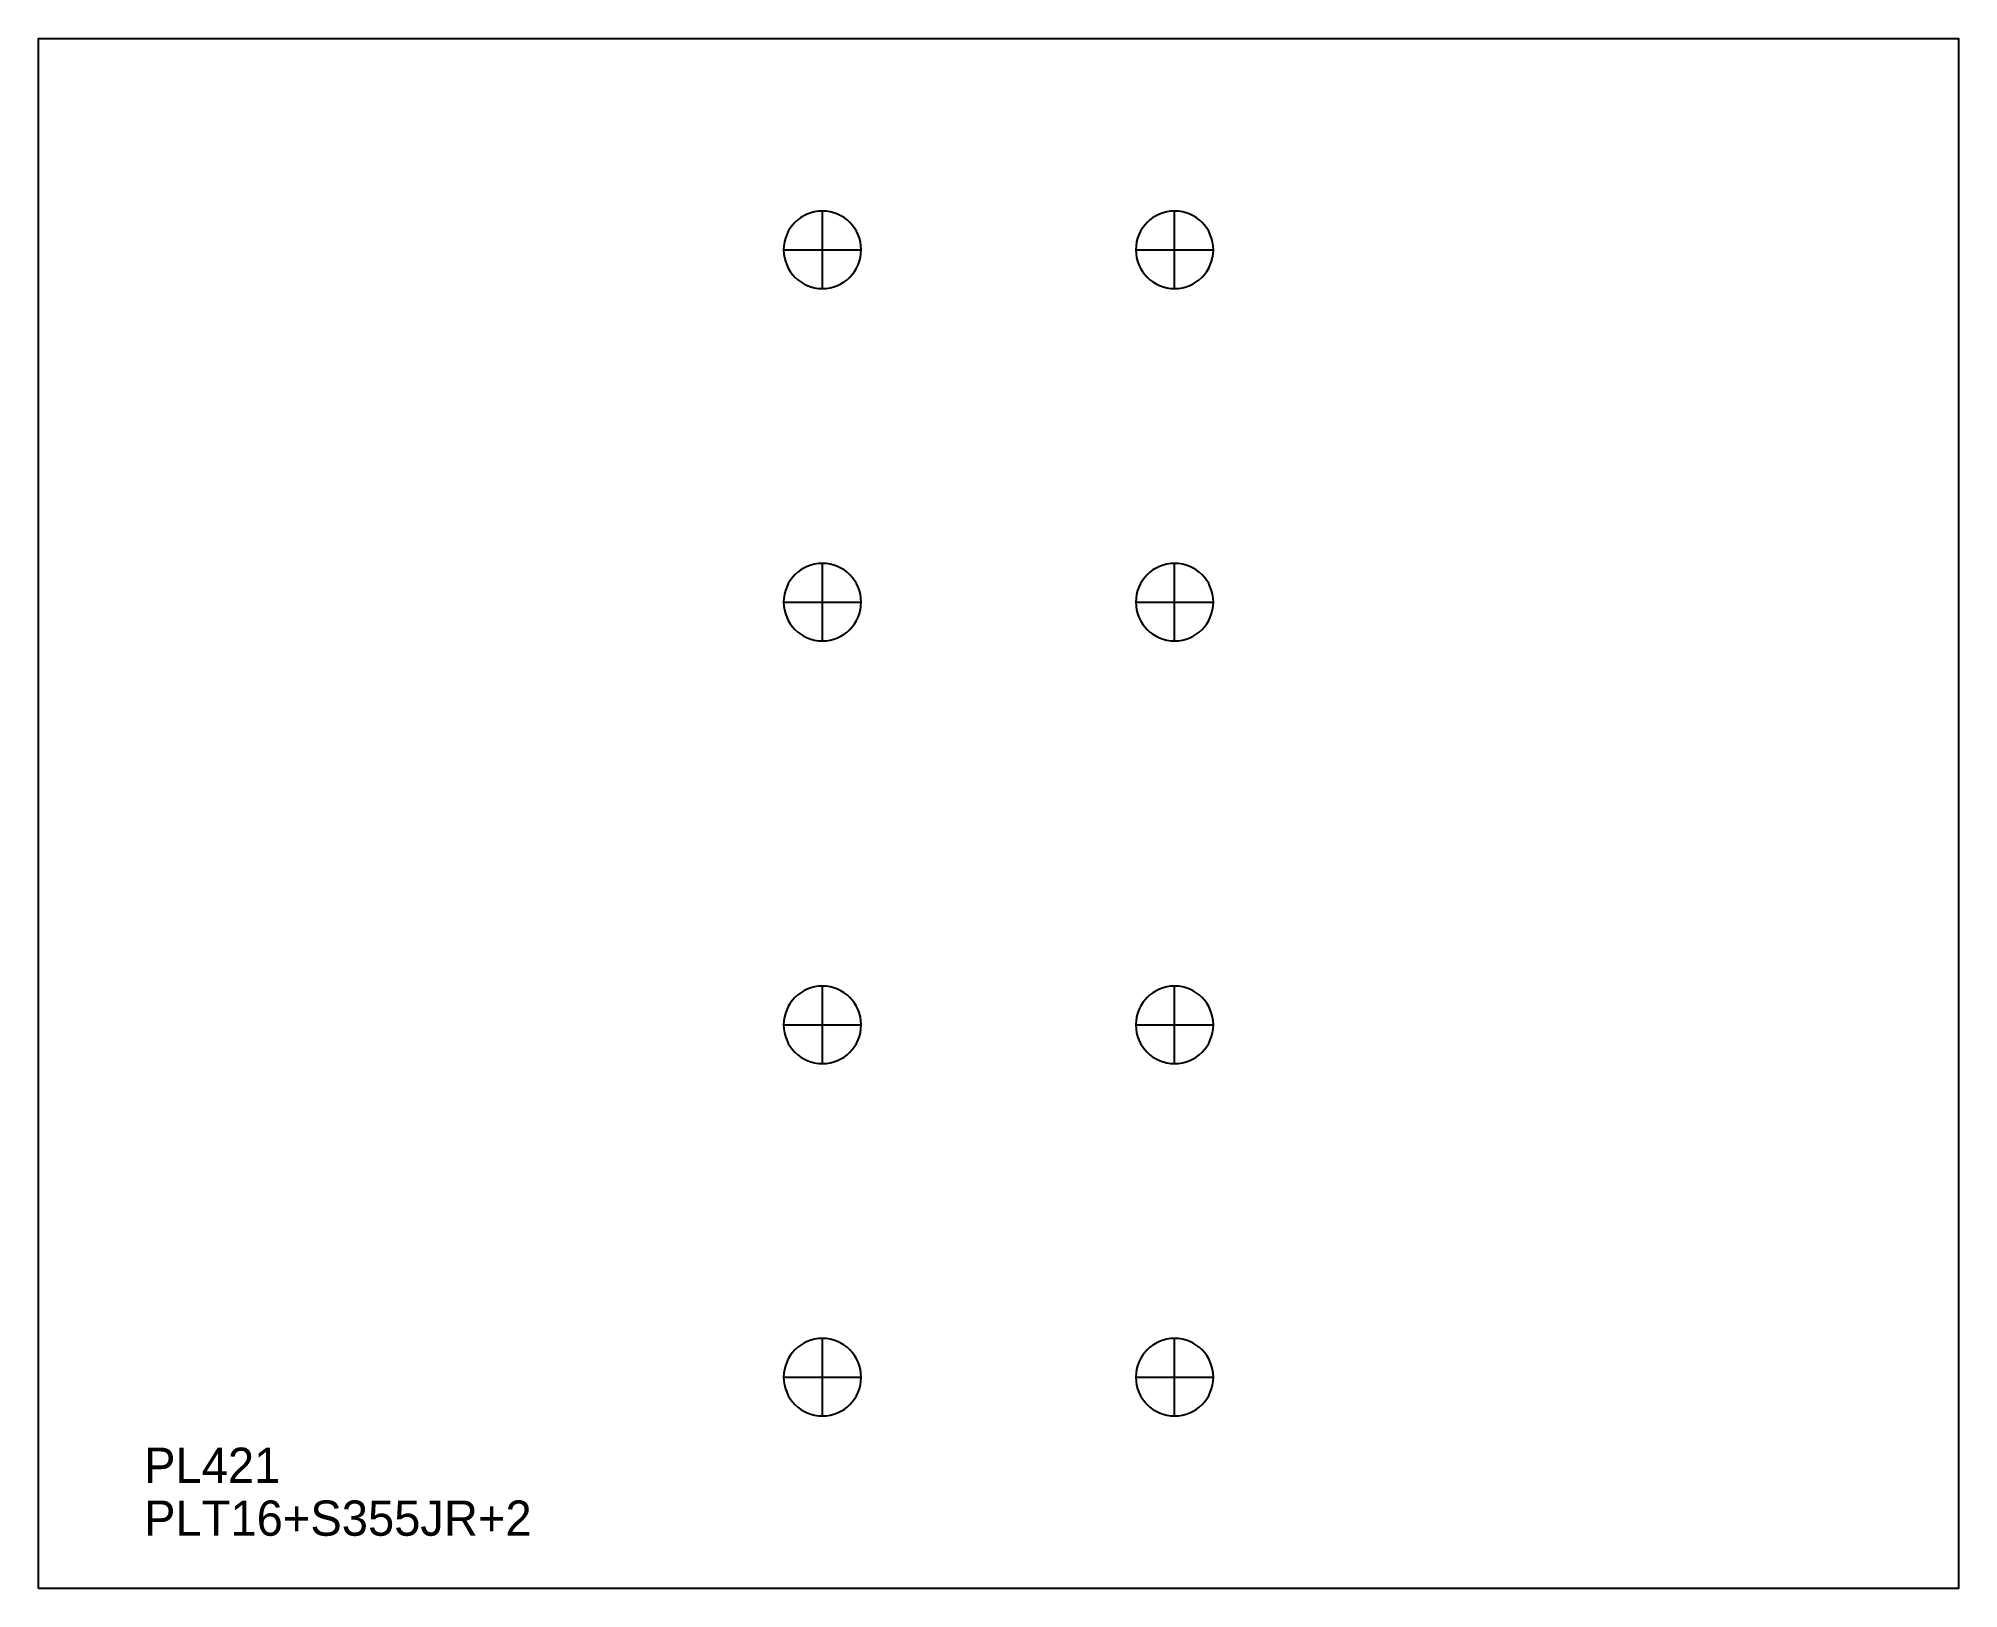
# Model space of a CAD drawing. Extents: x 0 to 545, y 0 to 440.
import ezdxf

# ---------------------------------------------------------------- set-up
doc = ezdxf.new("R2010")
doc.units = 0
for name, color, linetype in [('22', 7, 'CONTINUOUS'), ('CUT', 7, 'CONTINUOUS'), ('SCRIBE', 3, 'CONTINUOUS'), ('TEXT', 7, 'CONTINUOUS')]:
    doc.layers.add(name, color=color, linetype=linetype)

msp = doc.modelspace()

# ---------------------------------------------------------------- linework, layer by layer
at = {"layer": '22', "color": 7, "linetype": 'CONTINUOUS'}
for p, q in [((222.57, 369), (222.57, 391)), ((322.57, 369), (322.57, 391)), ((211.57, 380), (233.57, 380)), ((311.57, 380), (333.57, 380)), ((222.57, 269), (222.57, 291)), ((322.57, 269), (322.57, 291)), ((211.57, 280), (233.57, 280)), ((311.57, 280), (333.57, 280)), ((222.57, 149), (222.57, 171)), ((322.57, 149), (322.57, 171)), ((211.57, 160), (233.57, 160)), ((311.57, 160), (333.57, 160)), ((222.57, 49), (222.57, 71)), ((322.57, 49), (322.57, 71)), ((211.57, 60), (233.57, 60)), ((311.57, 60), (333.57, 60))]:
    msp.add_line(p, q, dxfattribs=at)
for points in [[(222.57, 391, 1), (222.57, 369, 1)], [(322.57, 391, 1), (322.57, 369, 1)], [(222.57, 291, 1), (222.57, 269, 1)], [(322.57, 291, 1), (322.57, 269, 1)], [(222.57, 171, 1), (222.57, 149, 1)], [(322.57, 171, 1), (322.57, 149, 1)], [(222.57, 71, 1), (222.57, 49, 1)], [(322.57, 71, 1), (322.57, 49, 1)]]:
    msp.add_lwpolyline(points, format="xyb", close=True, dxfattribs=at)
at = {"layer": 'CUT', "color": 7, "linetype": 'CONTINUOUS'}
msp.add_lwpolyline([(0, 0), (0, 440), (545.14, 440), (545.14, 0)], close=True, dxfattribs=at)

# ---------------------------------------------------------------- texts
at = {"layer": 'SCRIBE', "color": 3}
msp.add_text('PL421', height=10, dxfattribs=at).set_placement((30, 30))
at = {"layer": 'TEXT', "color": 7}
msp.add_text('PLT16+S355JR+2', height=10, dxfattribs=at).set_placement((30, 15))

doc.saveas('drawing.dxf')
